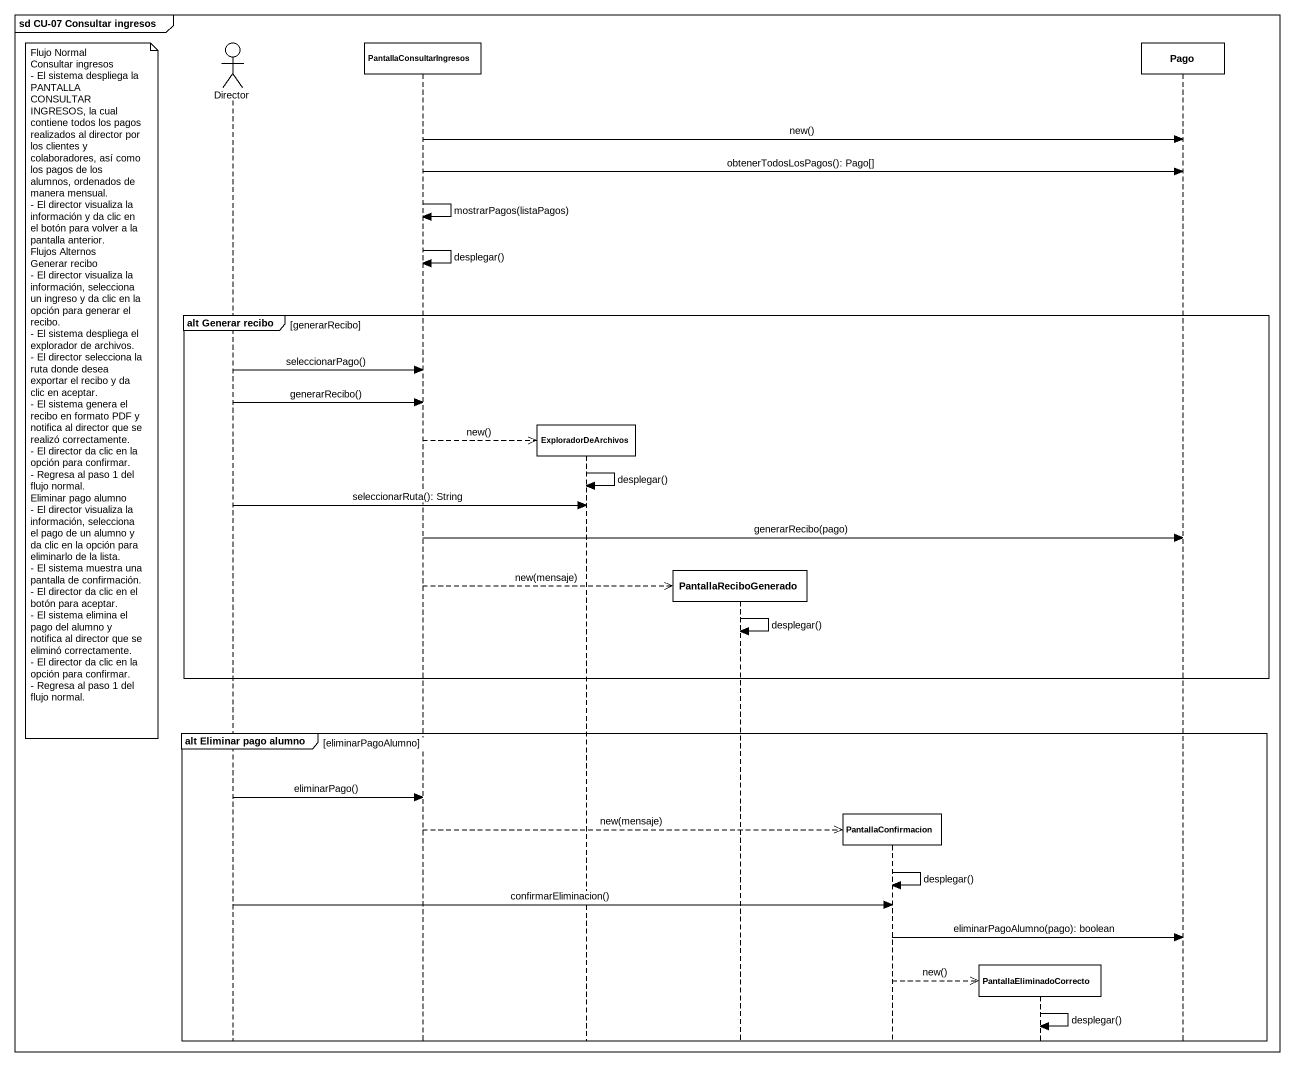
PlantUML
@startuml
mainframe sd CU-07 Consultar ingresos
hide footbox
actor Director
participant PantallaConsultarIngresos
participant ExploradorDeArchivos
participant PantallaReciboGenerado
participant PantallaConfirmacion
participant PantallaEliminadoCorrecto
participant Pago

PantallaConsultarIngresos -> Pago : new()
PantallaConsultarIngresos -> Pago : obtenerTodosLosPagos(): Pago[]
PantallaConsultarIngresos -> PantallaConsultarIngresos : mostrarPagos(listaPagos)
PantallaConsultarIngresos -> PantallaConsultarIngresos : desplegar()
group alt Generar recibo [generarRecibo]
  Director -> PantallaConsultarIngresos : seleccionarPago()
  note left of Director
    Flujo Normal
    Consultar ingresos
    - El sistema despliega la PANTALLA CONSULTAR INGRESOS, la cual contiene todos los pagos realizados al director por los clientes y colaboradores, así como los pagos de los alumnos, ordenados de manera mensual.
    - El director visualiza la información y da clic en el botón para volver a la pantalla anterior.
    Flujos Alternos
    Generar recibo
    - El director visualiza la información, selecciona un ingreso y da clic en la opción para generar el recibo.
    - El sistema despliega el explorador de archivos.
    - El director selecciona la ruta donde desea exportar el recibo y da clic en aceptar.
    - El sistema genera el recibo en formato PDF y notifica al director que se realizó correctamente.
    - El director da clic en la opción para confirmar.
    - Regresa al paso 1 del flujo normal.
    Eliminar pago alumno
    - El director visualiza la información, selecciona el pago de un alumno y da clic en la opción para eliminarlo de la lista.
    - El sistema muestra una pantalla de confirmación.
    - El director da clic en el botón para aceptar.
    - El sistema elimina el pago del alumno y notifica al director que se eliminó correctamente.
    - El director da clic en la opción para confirmar.
    - Regresa al paso 1 del flujo normal.
  end note
  Director -> PantallaConsultarIngresos : generarRecibo()
  PantallaConsultarIngresos -->> ExploradorDeArchivos ** : new()
  ExploradorDeArchivos -> ExploradorDeArchivos : desplegar()
  Director -> ExploradorDeArchivos : seleccionarRuta(): String
  PantallaConsultarIngresos -> Pago : generarRecibo(pago)
  PantallaConsultarIngresos -->> PantallaReciboGenerado ** : new(mensaje)
  PantallaReciboGenerado -> PantallaReciboGenerado : desplegar()
end
group alt Eliminar pago alumno [eliminarPagoAlumno]
  Director -> PantallaConsultarIngresos : eliminarPago()
  PantallaConsultarIngresos -->> PantallaConfirmacion ** : new(mensaje)
  PantallaConfirmacion -> PantallaConfirmacion : desplegar()
  Director -> PantallaConfirmacion : confirmarEliminacion()
  PantallaConfirmacion -> Pago : eliminarPagoAlumno(pago): boolean
  PantallaConfirmacion -->> PantallaEliminadoCorrecto ** : new()
  PantallaEliminadoCorrecto -> PantallaEliminadoCorrecto : desplegar()
end
@enduml
